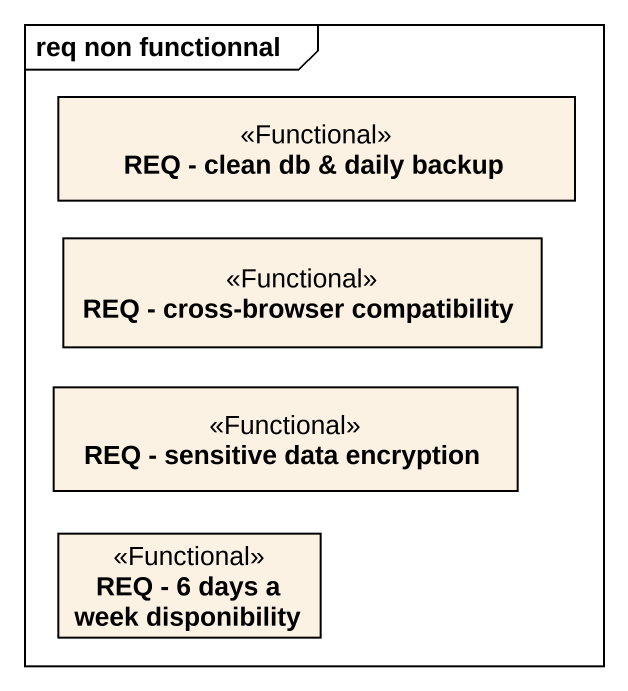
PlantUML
@startuml
mainframe req non functionnal
hide circle
hide empty members
class "REQ - clean db & daily backup" as REQ_clean_db_daily_backup <<Functional>>
class "REQ - cross-browser compatibility" as REQ_cross_browser <<Functional>>
class "REQ - sensitive data encryption" as REQ_sensitive_data <<Functional>>
class "REQ - 6 days a week disponibility" as REQ_6_days_a_week <<Functional>>
@enduml
